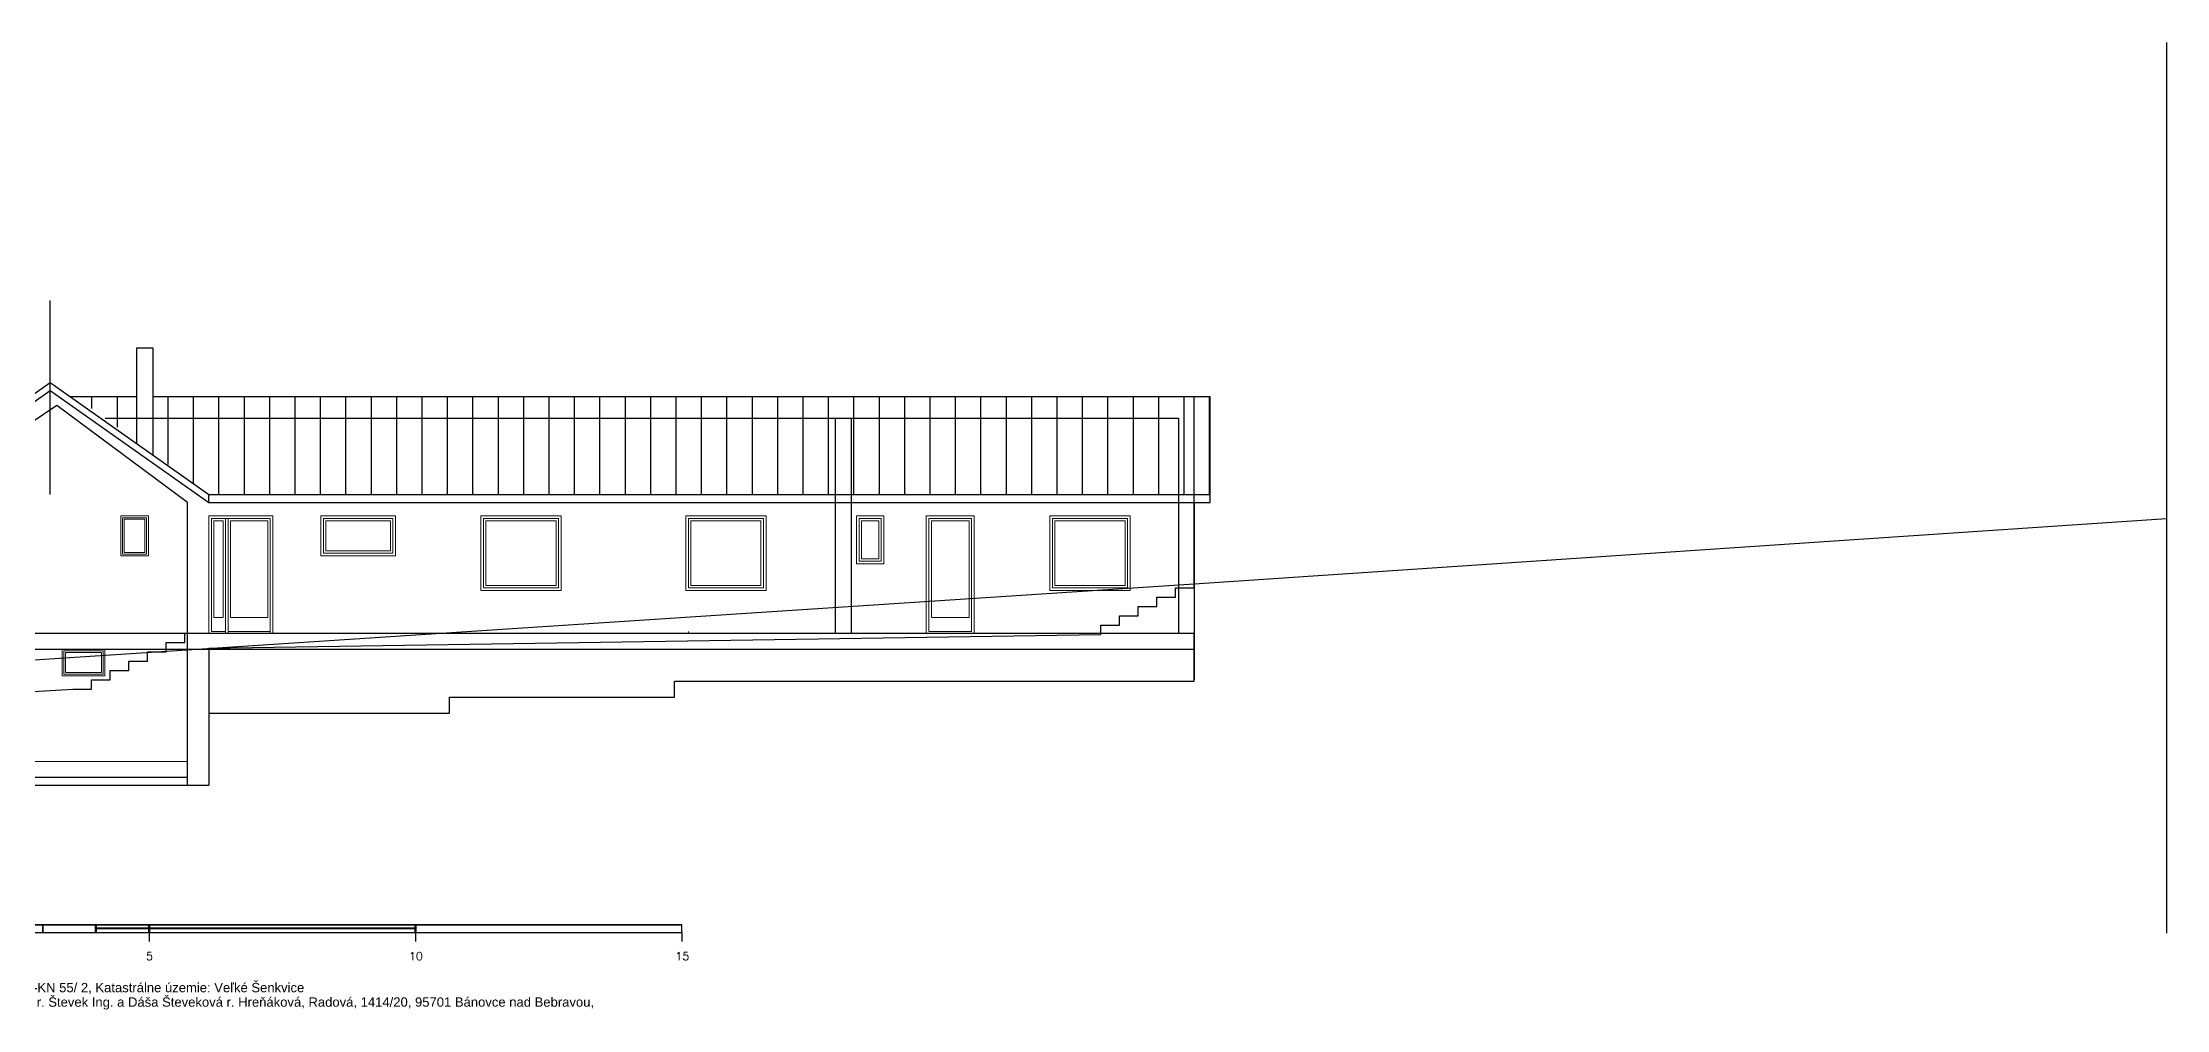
# Model space of a CAD drawing. Header units: millimetres. Extents: x 465413 to 948826, y 2516576 to 3795663.
# Drawn here: x 865709 to 905534, y 2835507 to 2853646 of the extents above; entities that cross this region are included whole.
import ezdxf
from ezdxf.enums import TextEntityAlignment as Align
from ezdxf.lldxf.tags import DXFTag

# ---------------------------------------------------------------- set-up
doc = ezdxf.new("R2010")
doc.units = ezdxf.units.MM
for name, color, linetype in [('DIM_100', 64, 'Continuous'), ('MUR-POH', 64, 'Continuous'), ('MUR_POH', 64, 'Continuous'), ('MUR_REZ', 3, 'Continuous'), ('TXT_50_MIESTN', 7, 'Continuous')]:
    doc.layers.add(name, color=color, linetype=linetype)
doc.layers.add('Srafy', color=8, linetype='Continuous', lineweight=5)
doc.styles.add('ARIAL', font='arial.ttf', dxfattribs={"height": 250})
doc.styles.add('SIMPLEX', font='SIMPLEX.SHX', dxfattribs={"width": 0.7})
tags = doc.linetypes.add('DASHED', pattern=[0.75, 0.5, -0.25]).pattern_tags.tags
tags[6:7] = [DXFTag(74, 4), DXFTag(75, 0), DXFTag(340, '0'), DXFTag(46, 1.0), DXFTag(50, 0.0), DXFTag(44, 0.0), DXFTag(45, 0.0)]
tags[4:5] = [DXFTag(74, 4), DXFTag(75, 0), DXFTag(340, '0'), DXFTag(46, 1.0), DXFTag(50, 0.0), DXFTag(44, 0.0), DXFTag(45, 0.0)]

msp = doc.modelspace()

# ---------------------------------------------------------------- hatches: boundary and pattern name
at = {"layer": 'MUR_POH', "linetype": 'ByBlock', "ltscale": 250}
h = msp.add_hatch(dxfattribs=at)
h.set_pattern_fill('ANSI31', color=8, scale=150, angle=-45, style=0)
h.set_pattern_definition([(-90, (1748175.1, 79465.27), (-476.25, -2e-13), [])])
h.paths.add_polyline_path([(867778, 2845940.4), (868828.4, 2845166.2), (887600.8, 2845166.2), (887600.8, 2846997.4), (867778, 2846997.4)])
h.paths.add_polyline_path([(867478, 2846997.4), (866343.9, 2846997.4), (867478, 2846161.5)])

# ---------------------------------------------------------------- linework, layer by layer
at = {"layer": 'MUR-POH', "color": 1}
msp.add_lwpolyline([(905533.7, 2853646.1), (905533.7, 2836938)], dxfattribs=at)
at = {"layer": 'MUR-POH', "color": 1, "flags": 128}
for points in [[(867478, 2846119.7), (867478, 2847916.8), (867778, 2847916.8), (867778, 2845907.9)], [(867478, 2846321.8), (867478, 2847738.5)]]:
    msp.add_lwpolyline(points, dxfattribs=at)
at = {"layer": 'MUR-POH', "flags": 128}
for points in [[(867704.1, 2837097.6), (862714.7, 2837097.6), (862714.7, 2836955), (867704.1, 2836955), (867704.1, 2837097.6), (867704.1, 2837097.6)], [(862720, 2836955), (867704.1, 2836955), (867704.1, 2837092.3), (862720, 2837092.3), (862720, 2836955), (862720, 2836955)], [(866705.2, 2837097.6), (865711.5, 2837097.6), (865711.5, 2836955), (866705.2, 2836955), (866705.2, 2837097.6), (866705.2, 2837097.6)], [(865716.8, 2836955), (866705.2, 2836955), (866705.2, 2837092.3), (865716.8, 2837092.3), (865716.8, 2836955), (865716.8, 2836955)], [(867704.1, 2837097.6), (866710.5, 2837097.6), (866710.5, 2837041.8), (867704.1, 2837041.8), (867704.1, 2837097.6), (867704.1, 2837097.6)], [(867704.1, 2837036.5), (866710.5, 2837036.5), (866710.5, 2837031.5), (867704.1, 2837031.5), (867704.1, 2837036.5), (867704.1, 2837036.5)], [(867704.1, 2837026.2), (866710.5, 2837026.2), (866710.5, 2836955), (867704.1, 2836955), (867704.1, 2837026.2), (867704.1, 2837026.2)], [(866715.7, 2837041.8), (867704.1, 2837041.8), (867704.1, 2837092.3), (866715.7, 2837092.3), (866715.7, 2837041.8), (866715.7, 2837041.8)], [(866715.7, 2837031.5), (867704.1, 2837031.5), (867704.1, 2837031.2), (866715.7, 2837031.2), (866715.7, 2837031.5), (866715.7, 2837031.5)], [(866715.7, 2836955), (867704.1, 2836955), (867704.1, 2837021), (866715.7, 2837021), (866715.7, 2836955), (866715.7, 2836955)], [(872698.8, 2837097.6), (867709.4, 2837097.6), (867709.4, 2837041.8), (872698.8, 2837041.8), (872698.8, 2837097.6), (872698.8, 2837097.6)], [(872698.8, 2837036.5), (867709.4, 2837036.5), (867709.4, 2837031.5), (872698.8, 2837031.5), (872698.8, 2837036.5), (872698.8, 2837036.5)], [(872698.8, 2837026.2), (867709.4, 2837026.2), (867709.4, 2836955), (872698.8, 2836955), (872698.8, 2837026.2), (872698.8, 2837026.2)], [(867709.4, 2836949.7), (867709.4, 2836780.6)], [(867709.4, 2836949.7), (867709.4, 2836780.6)], [(867714.7, 2837041.8), (872698.8, 2837041.8), (872698.8, 2837092.3), (867714.7, 2837092.3), (867714.7, 2837041.8), (867714.7, 2837041.8)], [(867714.7, 2837031.5), (872698.8, 2837031.5), (872698.8, 2837031.2), (867714.7, 2837031.2), (867714.7, 2837031.5), (867714.7, 2837031.5)], [(867714.7, 2836955), (872698.8, 2836955), (872698.8, 2837021), (867714.7, 2837021), (867714.7, 2836955), (867714.7, 2836955)], [(877693.5, 2837097.6), (872704.1, 2837097.6), (872704.1, 2836955), (877693.5, 2836955), (877693.5, 2837097.6), (877693.5, 2837097.6)], [(872704.1, 2836949.7), (872704.1, 2836780.6)], [(872709.4, 2836955), (877693.5, 2836955), (877693.5, 2837092.3), (872709.4, 2837092.3), (872709.4, 2836955), (872709.4, 2836955)], [(877698.8, 2836949.7), (877698.8, 2836780.6)]]:
    msp.add_lwpolyline(points, dxfattribs=at)
at = {"layer": 'MUR_POH', "color": 8, "linetype": 'ByBlock', "ltscale": 250, "flags": 128}
for points in [[(862878.4, 2845015.8), (865853.4, 2847116.4), (868828.4, 2845015.8)], [(867478, 2846997.4), (866235, 2846997.4), (868828.4, 2845166.2), (887600.8, 2845166.2), (887600.8, 2846997.4), (867778, 2846997.4)], [(868828.4, 2845166.2), (880971.4, 2845166.2)], [(887600.8, 2845015.8), (887600.8, 2845166.2)], [(868828.4, 2845015.8), (887600.8, 2845015.8)], [(887300.8, 2845015.8), (887300.8, 2841691.9)]]:
    msp.add_lwpolyline(points, dxfattribs=at)
at = {"layer": 'MUR_POH', "color": 8, "linetype": 'DASHED', "ltscale": 250, "flags": 128}
for points in [[(868428.4, 2839716.2), (868428.4, 2845019), (865978.4, 2846839.6), (863278.4, 2845019), (863278.4, 2842566.2)], [(887300.8, 2845015.8), (887300.8, 2846997.4)], [(866886.6, 2846597.4), (880571.4, 2846597.4), (880571.4, 2842566.2)], [(880571.4, 2846597.4), (887010.4, 2846597.4), (887010.4, 2842566.2)], [(880871.4, 2846597.4), (880871.4, 2842566.2)], [(862878.4, 2841889.2), (887300.8, 2843491.3)], [(863278.4, 2842566.2), (887300.8, 2842566.2)], [(887300.8, 2841666.2), (887300.8, 2842566.5)], [(868828.4, 2842286.9), (868828.4, 2841066.2), (873343, 2841066.2), (873343, 2841366.2)], [(868828.4, 2842286.9), (868828.4, 2839716.2)], [(873343, 2841366.2), (877557.7, 2841366.2), (877557.7, 2841666.2)], [(877557.7, 2841666.2), (887300.8, 2841666.2)], [(863278.4, 2840165.8), (868426.2, 2840160.4)], [(862878.4, 2839716.2), (868828.4, 2839716.2)], [(863278.4, 2839866.2), (868428.4, 2839866.2)]]:
    msp.add_lwpolyline(points, dxfattribs=at)
at = {"layer": 'MUR_POH', "color": 8, "linetype": 'DASHED', "ltscale": 250}
msp.add_lwpolyline([(863278.4, 2842266.2), (887300.8, 2842266.2)], dxfattribs=at)
at = {"layer": 'MUR_REZ', "color": 252}
for points in [[(865853.4, 2845166.2), (865853.4, 2848809.4)], [(868828.4, 2845015.8), (868828.4, 2845166.2)]]:
    msp.add_lwpolyline(points, dxfattribs=at)
at = {"layer": 'MUR_REZ'}
for points in [[(862878.4, 2845166.2), (865853.4, 2847266.8), (868828.4, 2845166.2)], [(862878.4, 2845166.2), (865853.4, 2847266.8), (868828.4, 2845166.2)], [(868828.4, 2845166.2), (887600.8, 2845166.2)], [(887300.8, 2843491.3), (887300.8, 2845015.8), (887600.8, 2845015.8), (887600.8, 2845166.2)], [(887300.8, 2843491.3), (905533.7, 2844716.2)], [(868828.4, 2842286.9), (885550.8, 2842539.3), (885550.8, 2842714.3), (885900.8, 2842714.3), (885900.8, 2842889.3), (886250.8, 2842889.3), (886250.8, 2843064.3), (886600.8, 2843064.3), (886600.8, 2843239.3), (886950.8, 2843239.3), (886950.8, 2843414.3), (887300.8, 2843414.3), (887300.8, 2843491.3)], [(862878.4, 2841319.3), (866278.4, 2841516.2), (866628.4, 2841516.2), (866628.4, 2841691.2), (866978.4, 2841691.2), (866978.4, 2841866.2), (867328.4, 2841866.2), (867328.4, 2842041.2), (867678.4, 2842041.2), (867678.4, 2842216.2), (868028.4, 2842216.2), (868028.4, 2842391.2), (868378.4, 2842391.2), (868378.4, 2842566.2), (868828.4, 2842566.2)], [(868828.4, 2842566.2), (868828.4, 2842566.2), (885550.8, 2842566.2)]]:
    msp.add_lwpolyline(points, dxfattribs=at)
at = {"layer": 'Srafy', "flags": 128}
for points in [[(867178.4, 2844016.2), (867178.3, 2844766.2), (867693.9, 2844766.2), (867693.9, 2844016.2)], [(867178.3, 2844766.2), (867178.4, 2844016.2), (867693.9, 2844016.2), (867693.9, 2844766.2)], [(867211.7, 2844732.9), (867211.7, 2844049.5), (867660.6, 2844049.5), (867660.6, 2844732.9)], [(867241.7, 2844702.9), (867241.7, 2844079.5), (867630.6, 2844079.5), (867630.6, 2844702.9)], [(869139.2, 2844719), (869139.2, 2842596.2), (868878.4, 2842596.2), (868878.4, 2844719)], [(869189.2, 2844719), (869189.2, 2842596.2), (869978.4, 2842596.2), (869978.4, 2844719)], [(872328.4, 2844769), (872328.4, 2844019), (870928.4, 2844019), (870928.4, 2844769)], [(872328.4, 2844019), (872328.4, 2844769), (870928.4, 2844769), (870928.4, 2844019)], [(872278.4, 2844719), (872278.4, 2844069), (870978.4, 2844069), (870978.4, 2844719)], [(875433.1, 2844769), (875433.1, 2843366.2), (873928.4, 2843366.2), (873928.4, 2844769)], [(875433.1, 2843366.2), (875433.1, 2844769), (873928.4, 2844769), (873928.4, 2843366.2)], [(875383.1, 2844719), (875383.1, 2843416.2), (873978.4, 2843416.2), (873978.4, 2844719)], [(879275, 2844769), (879275, 2843366.2), (877770.3, 2843366.2), (877770.3, 2844769)], [(879275, 2843366.2), (879275, 2844769), (877770.3, 2844769), (877770.3, 2843366.2)], [(879225, 2844719), (879225, 2843416.2), (877820.3, 2843416.2), (877820.3, 2844719)], [(881487, 2843866.2), (881487, 2844769), (880971.4, 2844769), (880971.4, 2843866.2)], [(881487, 2844769), (881487, 2843866.2), (880971.4, 2843866.2), (880971.4, 2844769)], [(881437, 2844719), (881437, 2843916.2), (881021.4, 2843916.2), (881021.4, 2844719)], [(883179.7, 2844769), (883179.7, 2842566.2), (882279.7, 2842566.2), (882279.7, 2844769)], [(883129.7, 2844719), (883129.7, 2842596.2), (882329.7, 2842596.2), (882329.7, 2844719)], [(886100.8, 2843366.2), (886100.8, 2844769), (884596.1, 2844769), (884596.1, 2843366.2)], [(886100.8, 2844769), (886100.8, 2843366.2), (884596.1, 2843366.2), (884596.1, 2844769)], [(886050.8, 2844719), (886050.8, 2843416.2), (884646.1, 2843416.2), (884646.1, 2844719)], [(869094.2, 2844674), (869094.2, 2842861.2), (868923.4, 2842861.2), (868923.4, 2844674)], [(869234.2, 2844674), (869234.2, 2842861.2), (869933.4, 2842861.2), (869933.4, 2844674)], [(872233.4, 2844674), (872233.4, 2844114), (871023.4, 2844114), (871023.4, 2844674)], [(875338.1, 2844674), (875338.1, 2843461.2), (874023.4, 2843461.2), (874023.4, 2844674)], [(879180, 2844674), (879180, 2843461.2), (877865.3, 2843461.2), (877865.3, 2844674)], [(881392, 2844674), (881392, 2843961.2), (881066.4, 2843961.2), (881066.4, 2844674)], [(883084.7, 2844674), (883084.7, 2842861.2), (882374.7, 2842861.2), (882374.7, 2844674)], [(886005.8, 2844674), (886005.8, 2843461.2), (884691.1, 2843461.2), (884691.1, 2844674)], [(866076, 2842266.2), (866076, 2841766.2), (866878.4, 2841766.2), (866878.4, 2842266.2)], [(866076, 2841766.2), (866076, 2842266.2), (866878.4, 2842266.2), (866878.4, 2841766.2)], [(866109.4, 2842232.9), (866109.4, 2841799.5), (866845, 2841799.5), (866845, 2842232.9)], [(866139.4, 2842202.9), (866139.4, 2841829.5), (866815, 2841829.5), (866815, 2842202.9)]]:
    msp.add_lwpolyline(points, close=True, dxfattribs=at)
for points in [[(867178.4, 2844760.4), (867178.4, 2844766.2)], [(867178.4, 2844760.4), (867178.4, 2844766.2)], [(867178.4, 2844766.2), (867693.9, 2844766.2)], [(867178.4, 2844016.2), (867178.4, 2844760.4)], [(867693.9, 2844760.4), (867693.9, 2844766.2)], [(867693.9, 2844760.4), (867693.9, 2844016.2)], [(869139.2, 2844719), (869139.2, 2842566.2), (868828.4, 2842566.2), (868828.4, 2844769), (869139.2, 2844769)], [(869139.2, 2844719), (869139.2, 2842566.2), (870028.4, 2842566.2), (870028.4, 2844769), (869139.2, 2844769)], [(869189.2, 2844719), (869139.2, 2844719)], [(878759.4, 2844719), (878809.4, 2844719)], [(867693.9, 2844016.2), (867178.4, 2844016.2)], [(869189.2, 2842596.2), (869189.2, 2842566.2)], [(869978.4, 2842596.2), (869978.4, 2842566.2)], [(877820.3, 2842596.2), (877820.3, 2842566.2)]]:
    msp.add_lwpolyline(points, dxfattribs=at)

# ---------------------------------------------------------------- texts
at = {"layer": 'DIM_100', "color": 1, "style": 'SIMPLEX'}
for s, p in [('5', (867715.9, 2836433.2)), ('10', (872710.6, 2836433.2)), ('15', (877705.3, 2836433.2))]:
    msp.add_text(s, height=150, rotation=360, dxfattribs=at).set_placement(p, align=Align.CENTER)
at = {"layer": 'TXT_50_MIESTN', "style": 'ARIAL'}
for s, p in [('MIESTO: Parcelné číslo C-KN 55/ 2, Katastrálne územie:^JVeľké Šenkvice', (862680.1, 2835831.4)), ('STAVEBNÍK: Števek Juraj r. Števek Ing. a Dáša Števeková r. Hreňáková, Radová, 1414/20, 95701 Bánovce nad Bebravou,', (862680.1, 2835560.2))]:
    msp.add_text(s, height=175, rotation=360, dxfattribs=at).set_placement(p)

doc.saveas('drawing.dxf')
